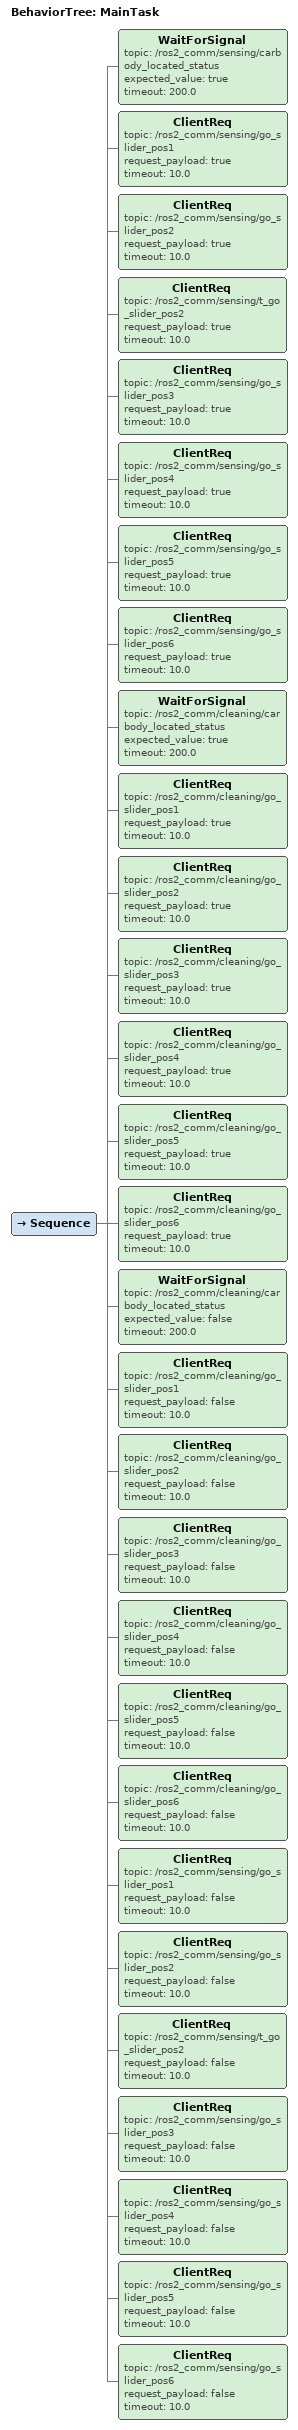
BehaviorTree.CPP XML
<root BTCPP_format="4">
  <BehaviorTree ID="MainTask">
    <Sequence>
      <!-- Sensing: Start & Position Requests -->
      <WaitForSignal topic="/ros2_comm/sensing/carbody_located_status" expected_value="true" timeout="200.0"/>
      <ClientReq topic="/ros2_comm/sensing/go_slider_pos1" request_payload="true" timeout="10.0"/>
      <ClientReq topic="/ros2_comm/sensing/go_slider_pos2" request_payload="true" timeout="10.0"/>
      <ClientReq topic="/ros2_comm/sensing/t_go_slider_pos2" request_payload="true" timeout="10.0"/>
      <ClientReq topic="/ros2_comm/sensing/go_slider_pos3" request_payload="true" timeout="10.0"/>
      <ClientReq topic="/ros2_comm/sensing/go_slider_pos4" request_payload="true" timeout="10.0"/>
      <ClientReq topic="/ros2_comm/sensing/go_slider_pos5" request_payload="true" timeout="10.0"/>
      <ClientReq topic="/ros2_comm/sensing/go_slider_pos6" request_payload="true" timeout="10.0"/>

      <!-- Cleaning: Initial Sequence (True) -->
      <WaitForSignal topic="/ros2_comm/cleaning/carbody_located_status" expected_value="true" timeout="200.0"/>
      <ClientReq topic="/ros2_comm/cleaning/go_slider_pos1" request_payload="true" timeout="10.0"/>
      <ClientReq topic="/ros2_comm/cleaning/go_slider_pos2" request_payload="true" timeout="10.0"/>
      <ClientReq topic="/ros2_comm/cleaning/go_slider_pos3" request_payload="true" timeout="10.0"/>
      <ClientReq topic="/ros2_comm/cleaning/go_slider_pos4" request_payload="true" timeout="10.0"/>
      <ClientReq topic="/ros2_comm/cleaning/go_slider_pos5" request_payload="true" timeout="10.0"/>
      <ClientReq topic="/ros2_comm/cleaning/go_slider_pos6" request_payload="true" timeout="10.0"/>

      <!-- Cleaning: Repeat Sequence (True) -->
      <WaitForSignal topic="/ros2_comm/cleaning/carbody_located_status" expected_value="false" timeout="200.0"/>
      <ClientReq topic="/ros2_comm/cleaning/go_slider_pos1" request_payload="false" timeout="10.0"/>
      <ClientReq topic="/ros2_comm/cleaning/go_slider_pos2" request_payload="false" timeout="10.0"/>
      <ClientReq topic="/ros2_comm/cleaning/go_slider_pos3" request_payload="false" timeout="10.0"/>
      <ClientReq topic="/ros2_comm/cleaning/go_slider_pos4" request_payload="false" timeout="10.0"/>
      <ClientReq topic="/ros2_comm/cleaning/go_slider_pos5" request_payload="false" timeout="10.0"/>
      <ClientReq topic="/ros2_comm/cleaning/go_slider_pos6" request_payload="false" timeout="10.0"/>

      <!-- Sensing: Reset Sequence (False) -->
      <ClientReq topic="/ros2_comm/sensing/go_slider_pos1" request_payload="false" timeout="10.0"/>
      <ClientReq topic="/ros2_comm/sensing/go_slider_pos2" request_payload="false" timeout="10.0"/>
      <ClientReq topic="/ros2_comm/sensing/t_go_slider_pos2" request_payload="false" timeout="10.0"/>
      <ClientReq topic="/ros2_comm/sensing/go_slider_pos3" request_payload="false" timeout="10.0"/>
      <ClientReq topic="/ros2_comm/sensing/go_slider_pos4" request_payload="false" timeout="10.0"/>
      <ClientReq topic="/ros2_comm/sensing/go_slider_pos5" request_payload="false" timeout="10.0"/>
      <ClientReq topic="/ros2_comm/sensing/go_slider_pos6" request_payload="false" timeout="10.0"/>
    </Sequence>
  </BehaviorTree>
</root>
